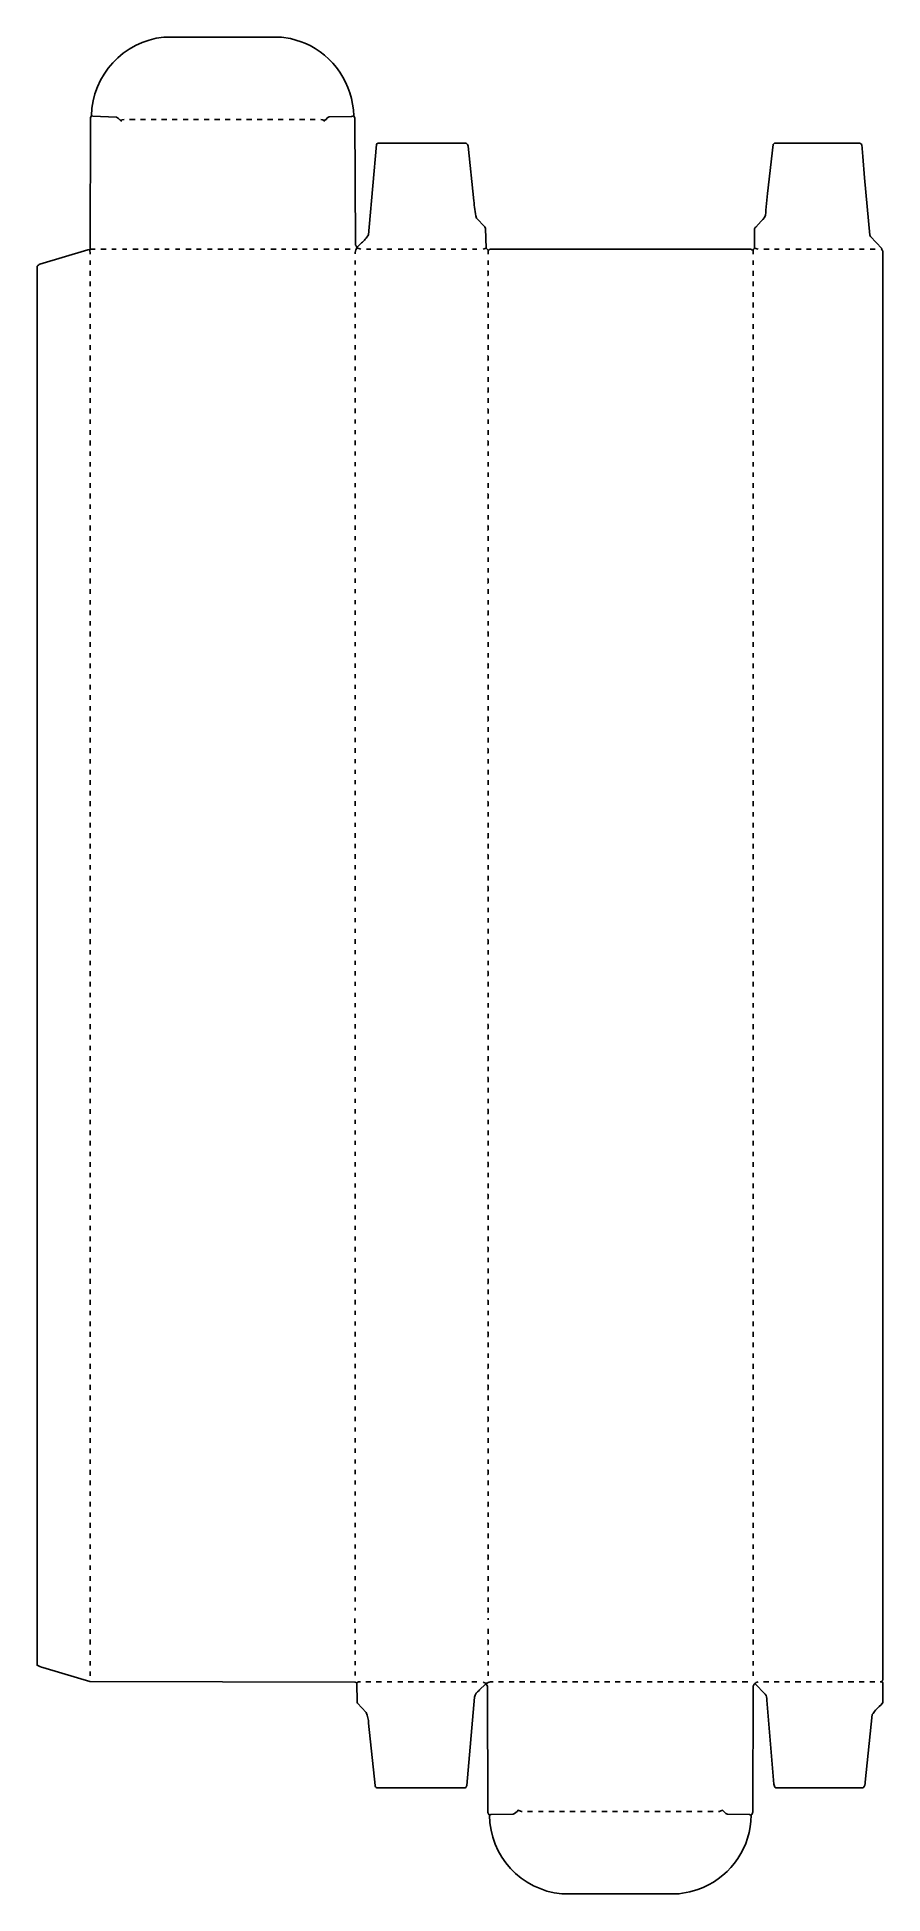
# Model space of a CAD drawing. Extents: x 189 to 2072, y 417 to 4550.
import ezdxf

# ---------------------------------------------------------------- set-up
doc = ezdxf.new("R2010")
doc.units = 0
doc.layers.get('0').update_dxf_attribs({"linetype": 'CONTINUOUS'})

msp = doc.modelspace()

# ---------------------------------------------------------------- linework, layer by layer
at = {"color": 7, "linetype": 'CONTINUOUS'}
for points in [[(307, 4067), (306, 4077), (307, 4078), (307.498288, 4369.998299, -0.094776), (310, 4375, -0.378565), (471, 4550), (733, 4550), (752.923077, 4546.615385), (776.9, 4539.7), (784.9, 4536.7, -0.293275), (894, 4375), (894.230769, 4374.153846), (896.501779, 4369.998233), (897.498221, 4089.001767, 0.074713), (901, 4082), (901, 4081), (900.2, 4078.9, 0.123106), (897, 4068)], [(310, 4375), (313.1, 4374.2), (365.1, 4372.2), (365.846154, 4371.769231, -0.070866), (374, 4365), (383, 4367)], [(821, 4367), (824.1, 4366.2, 0.428786), (834, 4369, -0.148547), (839.009608, 4372.509992), (888.990392, 4373.490008), (894, 4375)], [(1193, 4067), (1193, 4076), (1189, 4080), (1187.601443, 4123.91073), (1185.750329, 4127.762812), (1167.249671, 4147.237188, -0.063082), (1161.560976, 4185.95122), (1148.560976, 4306.95122, 0.319624), (1144, 4314), (948, 4314), (945.5, 4312.5), (944.7, 4311.1), (928.544828, 4127.037931), (926.594595, 4110.067568, -0.079948), (911, 4092), (901, 4082)], [(1787, 885), (1809.750226, 861.760633, -0.228221), (1813.445545, 848.044554), (1829.455172, 661.037931, 0.193935), (1833, 653), (2028, 653, 0.277165), (2032.439024, 665.95122), (2048.445545, 815.955446, -0.080858), (2064, 834), (2068, 838), (2072, 843), (2072, 886), (2070.8, 887.9), (2070, 889, -0.120666), (2072, 893), (2072, 4074), (2070.769231, 4075.846154), (2069, 4078), (2069.481536, 4079.519941), (2044.249822, 4106.240569), (2042.82659, 4109.127168), (2031.455172, 4237.037931), (2027.455172, 4284.037931), (2025, 4311), (2021, 4314), (1831, 4314), (1827.7, 4311.1), (1815.445545, 4201.955446), (1811.554455, 4165.044554, -0.21358), (1805, 4144), (1801, 4140), (1788.8, 4127.1), (1788, 4126), (1786.488384, 4122.9889), (1786, 4080, 0.150174), (1783, 4076), (1783, 4067)], [(318, 4078), (307, 4078), (306, 4077), (302.076923, 4076.615385), (195.088235, 4044.647059, 0.137422), (189, 4040), (189, 926, 0.091195), (201.9, 920.7), (208.911765, 918.647059), (306.000843, 889.499154), (896.999157, 888.500846), (901, 887, -0.217143), (909, 889)], [(1193, 4076, 0.120666), (1197, 4078), (1778, 4078, 0.165541), (1783, 4076)], [(901, 887), (901.488648, 843.010859), (902.249703, 841.237812), (921.750297, 820.762188, -0.12228), (926.554455, 796.955446), (941.439024, 658.04878, 0.212995), (945, 653), (1142, 653, 0.145351), (1145.54918, 658.040984), (1162.455172, 854.962069, -0.17412), (1173, 870), (1174, 871), (1187, 884), (1189, 884)], [(1182, 889), (1183.9, 887.8), (1187, 886), (1191, 886), (1192.9, 887.2, -0.180298), (1204, 889)], [(1189, 886), (1189, 884, -0.09163), (1191.501779, 878.998233), (1192.498221, 598.001767, 0.077893), (1196, 592, 0.3828), (1357, 417), (1618, 417), (1641.911765, 421.352941), (1660.1, 426.8), (1671.9, 431.3, 0.295411), (1779, 592, 0.073489), (1782.501786, 599.001773), (1783.498214, 878.998227, -0.143167), (1787, 885, -0.125537), (1794, 889)], [(1196, 592, -0.140211), (1199.009608, 593.509992), (1248.990392, 594.490008, 0.132362), (1260, 603, -0.071294), (1267.1, 600.3), (1269, 600)], [(1779, 592), (1778.1, 592.2), (1774.990204, 593.510196), (1726.009796, 594.489804, -0.090622), (1722.216814, 596.247788), (1715, 603, 0.071294), (1707.9, 600.3), (1706, 600)]]:
    msp.add_lwpolyline(points, format="xyb", dxfattribs=at)
for points in [[(377, 4362), (376, 4363), (376, 4365)], [(395, 4367), (407, 4367)], [(419, 4367), (430, 4367)], [(443, 4367), (454, 4367)], [(466, 4367), (478, 4367)], [(490, 4367), (501, 4367)], [(514, 4367), (525, 4367)], [(537, 4367), (548, 4367)], [(561, 4367), (572, 4367)], [(584, 4367), (596, 4367)], [(608, 4367), (619, 4367)], [(632, 4367), (643, 4367)], [(655, 4367), (667, 4367)], [(679, 4367), (690, 4367)], [(702, 4367), (714, 4367)], [(726, 4367), (737, 4367)], [(750, 4367), (761, 4367)], [(773, 4367), (785, 4367)], [(797, 4367), (808, 4367)], [(827, 4362), (828, 4363), (828, 4365)], [(307, 4043), (307, 4053)], [(331, 4078), (343, 4078)], [(355, 4078), (365, 4078)], [(379, 4078), (389, 4078)], [(402, 4078), (414, 4078)], [(426, 4078), (436, 4078)], [(450, 4078), (461, 4078)], [(473, 4078), (483, 4078)], [(497, 4078), (507, 4078)], [(520, 4078), (532, 4078)], [(544, 4078), (554, 4078)], [(568, 4078), (579, 4078)], [(591, 4078), (603, 4078)], [(615, 4078), (625, 4078)], [(638, 4078), (650, 4078)], [(662, 4078), (672, 4078)], [(686, 4078), (696, 4078)], [(709, 4078), (721, 4078)], [(733, 4078), (743, 4078)], [(757, 4078), (768, 4078)], [(780, 4078), (790, 4078)], [(804, 4078), (814, 4078)], [(827, 4078), (839, 4078)], [(851, 4078), (861, 4078)], [(875, 4078), (886, 4078)], [(897, 4044), (897, 4053)], [(910, 4078), (901, 4081)], [(922, 4078), (932, 4078)], [(945, 4078), (957, 4078)], [(969, 4078), (979, 4078)], [(993, 4078), (1003, 4078)], [(1016, 4078), (1028, 4078)], [(1040, 4078), (1050, 4078)], [(1064, 4078), (1075, 4078)], [(1087, 4078), (1099, 4078)], [(1111, 4078), (1121, 4078)], [(1134, 4078), (1146, 4078)], [(1158, 4078), (1168, 4078)], [(1182, 4078), (1189, 4080)], [(1193, 4043), (1193, 4053)], [(1783, 4043), (1783, 4053)], [(1794, 4078), (1786, 4080)], [(1807, 4078), (1819, 4078)], [(1831, 4078), (1841, 4078)], [(1855, 4078), (1865, 4078)], [(1878, 4078), (1890, 4078)], [(1902, 4078), (1912, 4078)], [(1926, 4078), (1937, 4078)], [(1949, 4078), (1959, 4078)], [(1973, 4078), (1983, 4078)], [(1996, 4078), (2008, 4078)], [(2020, 4078), (2030, 4078)], [(2044, 4078), (2055, 4078)], [(307, 4019), (307, 4030)], [(897, 4020), (897, 4030)], [(1192, 4019), (1193, 4020), (1193, 4029), (1192, 4030)], [(1783, 4019), (1783, 4030)], [(307, 3996), (307, 4006)], [(307, 3972), (307, 3982)], [(897, 3997), (897, 4006)], [(897, 3973), (897, 3982)], [(1193, 3996), (1193, 4006)], [(1193, 3972), (1193, 3982)], [(1783, 3996), (1783, 4006)], [(1783, 3972), (1783, 3982)], [(307, 3948), (307, 3959)], [(307, 3925), (307, 3935)], [(897, 3949), (897, 3959)], [(897, 3926), (897, 3935)], [(1192, 3948), (1193, 3949), (1193, 3958), (1192, 3959)], [(1193, 3925), (1193, 3935)], [(1783, 3948), (1783, 3959)], [(1783, 3925), (1783, 3935)], [(307, 3901), (307, 3911)], [(307, 3878), (307, 3888)], [(897, 3902), (897, 3911)], [(897, 3879), (897, 3888)], [(1193, 3901), (1193, 3911)], [(1193, 3878), (1193, 3888)], [(1783, 3901), (1783, 3911)], [(1783, 3878), (1783, 3888)], [(307, 3854), (307, 3864)], [(897, 3855), (897, 3864)], [(1193, 3854), (1193, 3864)], [(1783, 3854), (1783, 3864)], [(307, 3830), (307, 3841)], [(307, 3807), (307, 3817)], [(897, 3831), (897, 3841)], [(897, 3808), (897, 3817)], [(1192, 3830), (1193, 3831), (1193, 3840), (1192, 3841)], [(1193, 3807), (1193, 3817)], [(1783, 3830), (1783, 3841)], [(1783, 3807), (1783, 3817)], [(307, 3783), (307, 3793)], [(307, 3759), (307, 3770)], [(897, 3784), (897, 3793)], [(897, 3760), (897, 3770)], [(1192, 3759), (1193, 3760), (1193, 3770)], [(1193, 3783), (1193, 3793)], [(1783, 3783), (1783, 3793)], [(1783, 3759), (1783, 3770)], [(307, 3736), (307, 3746)], [(307, 3712), (307, 3723)], [(897, 3737), (897, 3746)], [(897, 3713), (897, 3723)], [(1193, 3712), (1193, 3722), (1192, 3723)], [(1193, 3736), (1193, 3746)], [(1783, 3736), (1783, 3746)], [(1783, 3712), (1783, 3723)], [(307, 3689), (307, 3699)], [(897, 3690), (897, 3699)], [(1193, 3689), (1193, 3699)], [(1783, 3689), (1783, 3699)], [(307, 3665), (307, 3675)], [(307, 3641), (307, 3652)], [(897, 3666), (897, 3675)], [(897, 3642), (897, 3652)], [(1192, 3641), (1193, 3642), (1193, 3651), (1192, 3652)], [(1193, 3665), (1193, 3675)], [(1783, 3665), (1783, 3675)], [(1783, 3641), (1783, 3652)], [(307, 3618), (307, 3628)], [(307, 3594), (307, 3604)], [(897, 3619), (897, 3628)], [(897, 3595), (897, 3604)], [(1193, 3618), (1193, 3628)], [(1193, 3594), (1193, 3604)], [(1783, 3618), (1783, 3628)], [(1783, 3594), (1783, 3604)], [(307, 3571), (307, 3581)], [(307, 3547), (307, 3557)], [(897, 3572), (897, 3581)], [(897, 3548), (897, 3557)], [(1193, 3571), (1193, 3581)], [(1193, 3547), (1193, 3557)], [(1783, 3571), (1783, 3581)], [(1783, 3547), (1783, 3557)], [(307, 3523), (307, 3534)], [(897, 3524), (897, 3534)], [(1192, 3523), (1193, 3524), (1193, 3533), (1192, 3534)], [(1783, 3523), (1783, 3534)], [(307, 3500), (307, 3510)], [(307, 3476), (307, 3486)], [(897, 3501), (897, 3510)], [(897, 3477), (897, 3486)], [(1193, 3500), (1193, 3510)], [(1193, 3476), (1193, 3486)], [(1783, 3500), (1783, 3510)], [(1783, 3476), (1783, 3486)], [(307, 3452), (307, 3463)], [(307, 3429), (307, 3439)], [(897, 3453), (897, 3463)], [(897, 3430), (897, 3439)], [(1192, 3452), (1193, 3453), (1193, 3462), (1192, 3463)], [(1193, 3429), (1193, 3439)], [(1783, 3452), (1783, 3463)], [(1783, 3429), (1783, 3439)], [(307, 3405), (307, 3415)], [(307, 3382), (307, 3392)], [(897, 3406), (897, 3415)], [(897, 3383), (897, 3392)], [(1193, 3405), (1193, 3415)], [(1193, 3382), (1193, 3392)], [(1783, 3405), (1783, 3415)], [(1783, 3382), (1783, 3392)], [(307, 3358), (307, 3368)], [(897, 3359), (897, 3368)], [(1193, 3358), (1193, 3368)], [(1783, 3358), (1783, 3368)], [(307, 3334), (307, 3345)], [(307, 3311), (307, 3321)], [(897, 3335), (897, 3345)], [(897, 3312), (897, 3321)], [(1192, 3334), (1193, 3335), (1193, 3344), (1192, 3345)], [(1193, 3311), (1193, 3321)], [(1783, 3334), (1783, 3345)], [(1783, 3311), (1783, 3321)], [(307, 3287), (307, 3297)], [(307, 3263), (307, 3274)], [(897, 3288), (897, 3297)], [(897, 3264), (897, 3274)], [(1192, 3263), (1193, 3264), (1193, 3274)], [(1193, 3287), (1193, 3297)], [(1783, 3287), (1783, 3297)], [(1783, 3263), (1783, 3274)], [(307, 3240), (307, 3250)], [(307, 3216), (307, 3227)], [(897, 3241), (897, 3250)], [(897, 3217), (897, 3227)], [(1193, 3216), (1193, 3226), (1192, 3227)], [(1193, 3240), (1193, 3250)], [(1783, 3240), (1783, 3250)], [(1783, 3216), (1783, 3227)], [(307, 3193), (307, 3203)], [(897, 3194), (897, 3203)], [(1193, 3193), (1193, 3203)], [(1783, 3193), (1783, 3203)], [(307, 3169), (307, 3179)], [(307, 3145), (307, 3156)], [(897, 3170), (897, 3179)], [(897, 3146), (897, 3156)], [(1192, 3145), (1193, 3146), (1193, 3155), (1192, 3156)], [(1193, 3169), (1193, 3179)], [(1783, 3169), (1783, 3179)], [(1783, 3145), (1783, 3156)], [(307, 3122), (307, 3132)], [(307, 3098), (307, 3108)], [(897, 3123), (897, 3132)], [(897, 3099), (897, 3108)], [(1193, 3122), (1193, 3132)], [(1193, 3098), (1193, 3108)], [(1783, 3122), (1783, 3132)], [(1783, 3098), (1783, 3108)], [(307, 3075), (307, 3085)], [(307, 3051), (307, 3061)], [(897, 3076), (897, 3085)], [(897, 3052), (897, 3061)], [(1193, 3075), (1193, 3085)], [(1193, 3051), (1193, 3061)], [(1783, 3075), (1783, 3085)], [(1783, 3051), (1783, 3061)], [(307, 3027), (307, 3038)], [(897, 3028), (897, 3038)], [(1192, 3027), (1193, 3028), (1193, 3037), (1192, 3038)], [(1783, 3027), (1783, 3038)], [(307, 3004), (307, 3014)], [(307, 2980), (307, 2990)], [(897, 3005), (897, 3014)], [(897, 2981), (897, 2990)], [(1193, 3004), (1193, 3014)], [(1193, 2980), (1193, 2990)], [(1783, 3004), (1783, 3014)], [(1783, 2980), (1783, 2990)], [(307, 2956), (307, 2967)], [(307, 2933), (307, 2943)], [(897, 2957), (897, 2967)], [(897, 2934), (897, 2943)], [(1192, 2956), (1193, 2957), (1193, 2966), (1192, 2967)], [(1193, 2933), (1193, 2943)], [(1783, 2956), (1783, 2967)], [(1783, 2933), (1783, 2943)], [(307, 2909), (307, 2919)], [(307, 2886), (307, 2896)], [(897, 2910), (897, 2919)], [(897, 2887), (897, 2896)], [(1193, 2909), (1193, 2919)], [(1193, 2886), (1193, 2896)], [(1783, 2909), (1783, 2919)], [(1783, 2886), (1783, 2896)], [(307, 2862), (307, 2872)], [(897, 2863), (897, 2872)], [(1193, 2862), (1193, 2872)], [(1783, 2862), (1783, 2872)], [(307, 2838), (307, 2849)], [(307, 2815), (307, 2825)], [(897, 2839), (897, 2849)], [(897, 2816), (897, 2825)], [(1192, 2838), (1193, 2839), (1193, 2848), (1192, 2849)], [(1193, 2815), (1193, 2825)], [(1783, 2838), (1783, 2849)], [(1783, 2815), (1783, 2825)], [(307, 2791), (307, 2801)], [(307, 2767), (307, 2778)], [(897, 2792), (897, 2801)], [(897, 2768), (897, 2778)], [(1192, 2767), (1193, 2768), (1193, 2778)], [(1193, 2791), (1193, 2801)], [(1783, 2791), (1783, 2801)], [(1783, 2767), (1783, 2778)], [(307, 2744), (307, 2754)], [(307, 2720), (307, 2731)], [(897, 2745), (897, 2754)], [(897, 2721), (897, 2731)], [(1193, 2720), (1193, 2730), (1192, 2731)], [(1193, 2744), (1193, 2754)], [(1783, 2744), (1783, 2754)], [(1783, 2720), (1783, 2731)], [(307, 2697), (307, 2707)], [(897, 2698), (897, 2707)], [(1193, 2697), (1193, 2707)], [(1783, 2697), (1783, 2707)], [(307, 2673), (307, 2683)], [(307, 2649), (307, 2660)], [(897, 2674), (897, 2683)], [(897, 2650), (897, 2660)], [(1192, 2649), (1193, 2650), (1193, 2659), (1192, 2660)], [(1193, 2673), (1193, 2683)], [(1783, 2673), (1783, 2683)], [(1783, 2649), (1783, 2660)], [(307, 2626), (307, 2636)], [(307, 2602), (307, 2612)], [(897, 2627), (897, 2636)], [(897, 2603), (897, 2612)], [(1193, 2626), (1193, 2636)], [(1193, 2602), (1193, 2612)], [(1783, 2626), (1783, 2636)], [(1783, 2602), (1783, 2612)], [(307, 2579), (307, 2589)], [(307, 2555), (307, 2565)], [(897, 2580), (897, 2589)], [(897, 2556), (897, 2565)], [(1193, 2579), (1193, 2589)], [(1193, 2555), (1193, 2565)], [(1783, 2579), (1783, 2589)], [(1783, 2555), (1783, 2565)], [(307, 2531), (307, 2542)], [(897, 2532), (897, 2542)], [(1192, 2531), (1193, 2532), (1193, 2541), (1192, 2542)], [(1783, 2531), (1783, 2542)], [(307, 2508), (307, 2518)], [(307, 2484), (307, 2494)], [(897, 2509), (897, 2518)], [(897, 2485), (897, 2494)], [(1193, 2508), (1193, 2518)], [(1193, 2484), (1193, 2494)], [(1783, 2508), (1783, 2518)], [(1783, 2484), (1783, 2494)], [(307, 2460), (307, 2471)], [(307, 2437), (307, 2447)], [(897, 2461), (897, 2471)], [(897, 2438), (897, 2447)], [(1192, 2460), (1193, 2461), (1193, 2470), (1192, 2471)], [(1193, 2437), (1193, 2447)], [(1783, 2460), (1783, 2471)], [(1783, 2437), (1783, 2447)], [(307, 2413), (307, 2423)], [(307, 2390), (307, 2400)], [(897, 2414), (897, 2423)], [(897, 2391), (897, 2400)], [(1193, 2413), (1193, 2423)], [(1193, 2390), (1193, 2400)], [(1783, 2413), (1783, 2423)], [(1783, 2390), (1783, 2400)], [(307, 2366), (307, 2376)], [(897, 2367), (897, 2376)], [(1193, 2366), (1193, 2376)], [(1783, 2366), (1783, 2376)], [(307, 2342), (307, 2353)], [(307, 2319), (307, 2329)], [(897, 2343), (897, 2353)], [(897, 2320), (897, 2329)], [(1192, 2342), (1193, 2343), (1193, 2352), (1192, 2353)], [(1193, 2319), (1193, 2329)], [(1783, 2342), (1783, 2353)], [(1783, 2319), (1783, 2329)], [(307, 2295), (307, 2305)], [(307, 2271), (307, 2282)], [(897, 2296), (897, 2305)], [(897, 2272), (897, 2282)], [(1192, 2271), (1193, 2272), (1193, 2282)], [(1193, 2295), (1193, 2305)], [(1783, 2295), (1783, 2305)], [(1783, 2271), (1783, 2282)], [(307, 2248), (307, 2258)], [(307, 2224), (307, 2235)], [(897, 2249), (897, 2258)], [(897, 2225), (897, 2235)], [(1193, 2224), (1193, 2234), (1192, 2235)], [(1193, 2248), (1193, 2258)], [(1783, 2248), (1783, 2258)], [(1783, 2224), (1783, 2235)], [(307, 2201), (307, 2211)], [(897, 2202), (897, 2211)], [(1193, 2201), (1193, 2211)], [(1783, 2201), (1783, 2211)], [(307, 2177), (307, 2187)], [(307, 2153), (307, 2164)], [(897, 2178), (897, 2187)], [(897, 2154), (897, 2164)], [(1192, 2153), (1193, 2154), (1193, 2163), (1192, 2164)], [(1193, 2177), (1193, 2187)], [(1783, 2177), (1783, 2187)], [(1783, 2153), (1783, 2164)], [(307, 2130), (307, 2140)], [(307, 2106), (307, 2116)], [(897, 2131), (897, 2140)], [(897, 2107), (897, 2116)], [(1193, 2130), (1193, 2140)], [(1193, 2106), (1193, 2116)], [(1783, 2130), (1783, 2140)], [(1783, 2106), (1783, 2116)], [(307, 2083), (307, 2093)], [(307, 2059), (307, 2069)], [(897, 2084), (897, 2093)], [(897, 2060), (897, 2069)], [(1193, 2083), (1193, 2093)], [(1193, 2059), (1193, 2069)], [(1783, 2083), (1783, 2093)], [(1783, 2059), (1783, 2069)], [(307, 2035), (307, 2046)], [(897, 2036), (897, 2046)], [(1192, 2035), (1193, 2036), (1193, 2045), (1192, 2046)], [(1783, 2035), (1783, 2046)], [(307, 2012), (307, 2022)], [(307, 1988), (307, 1998)], [(897, 2013), (897, 2022)], [(897, 1989), (897, 1998)], [(1193, 2012), (1193, 2022)], [(1193, 1988), (1193, 1998)], [(1783, 2012), (1783, 2022)], [(1783, 1988), (1783, 1998)], [(307, 1964), (307, 1975)], [(307, 1941), (307, 1951)], [(897, 1965), (897, 1975)], [(897, 1942), (897, 1951)], [(1192, 1964), (1193, 1965), (1193, 1974), (1192, 1975)], [(1193, 1941), (1193, 1951)], [(1783, 1964), (1783, 1975)], [(1783, 1941), (1783, 1951)], [(307, 1917), (307, 1927)], [(307, 1894), (307, 1904)], [(897, 1918), (897, 1927)], [(897, 1895), (897, 1904)], [(1193, 1917), (1193, 1927)], [(1193, 1894), (1193, 1904)], [(1783, 1917), (1783, 1927)], [(1783, 1894), (1783, 1904)], [(307, 1870), (307, 1880)], [(897, 1871), (897, 1880)], [(1193, 1870), (1193, 1880)], [(1783, 1870), (1783, 1880)], [(307, 1846), (307, 1857)], [(307, 1823), (307, 1833)], [(897, 1847), (897, 1857)], [(897, 1824), (897, 1833)], [(1192, 1846), (1193, 1847), (1193, 1856), (1192, 1857)], [(1193, 1823), (1193, 1833)], [(1783, 1846), (1783, 1857)], [(1783, 1823), (1783, 1833)], [(307, 1799), (307, 1809)], [(307, 1775), (307, 1786)], [(897, 1800), (897, 1809)], [(897, 1776), (897, 1786)], [(1192, 1775), (1193, 1776), (1193, 1786)], [(1193, 1799), (1193, 1809)], [(1783, 1799), (1783, 1809)], [(1783, 1775), (1783, 1786)], [(307, 1752), (307, 1762)], [(307, 1728), (307, 1739)], [(897, 1753), (897, 1762)], [(897, 1729), (897, 1739)], [(1193, 1728), (1193, 1738), (1192, 1739)], [(1193, 1752), (1193, 1762)], [(1783, 1752), (1783, 1762)], [(1783, 1728), (1783, 1739)], [(307, 1705), (307, 1715)], [(897, 1706), (897, 1715)], [(1193, 1705), (1193, 1715)], [(1783, 1705), (1783, 1715)], [(307, 1681), (307, 1691)], [(307, 1657), (307, 1668)], [(897, 1682), (897, 1691)], [(897, 1658), (897, 1668)], [(1192, 1657), (1193, 1658), (1193, 1667), (1192, 1668)], [(1193, 1681), (1193, 1691)], [(1783, 1681), (1783, 1691)], [(1783, 1657), (1783, 1668)], [(307, 1634), (307, 1644)], [(307, 1610), (307, 1620)], [(897, 1635), (897, 1644)], [(897, 1611), (897, 1620)], [(1193, 1634), (1193, 1644)], [(1193, 1610), (1193, 1620)], [(1783, 1634), (1783, 1644)], [(1783, 1610), (1783, 1620)], [(307, 1586), (307, 1597)], [(307, 1563), (307, 1573)], [(897, 1587), (897, 1597)], [(897, 1564), (897, 1573)], [(1192, 1586), (1193, 1587), (1193, 1597)], [(1193, 1563), (1193, 1573)], [(1783, 1586), (1783, 1597)], [(1783, 1563), (1783, 1573)], [(307, 1539), (307, 1550)], [(897, 1540), (897, 1550)], [(1192, 1539), (1193, 1540), (1193, 1549), (1192, 1550)], [(1783, 1539), (1783, 1550)], [(307, 1516), (307, 1526)], [(307, 1492), (307, 1502)], [(897, 1517), (897, 1526)], [(897, 1493), (897, 1502)], [(1193, 1516), (1193, 1526)], [(1193, 1492), (1193, 1502)], [(1783, 1516), (1783, 1526)], [(1783, 1492), (1783, 1502)], [(307, 1468), (307, 1479)], [(307, 1445), (307, 1455)], [(897, 1469), (897, 1479)], [(897, 1446), (897, 1455)], [(1192, 1468), (1193, 1469), (1193, 1478), (1192, 1479)], [(1193, 1445), (1193, 1455)], [(1783, 1468), (1783, 1479)], [(1783, 1445), (1783, 1455)], [(307, 1421), (307, 1431)], [(307, 1398), (307, 1408)], [(897, 1422), (897, 1431)], [(897, 1399), (897, 1408)], [(1193, 1421), (1193, 1431)], [(1193, 1398), (1193, 1408)], [(1783, 1421), (1783, 1431)], [(1783, 1398), (1783, 1408)], [(307, 1374), (307, 1384)], [(897, 1375), (897, 1384)], [(1193, 1374), (1193, 1384)], [(1783, 1374), (1783, 1384)], [(307, 1350), (307, 1361)], [(307, 1327), (307, 1337)], [(897, 1351), (897, 1361)], [(897, 1328), (897, 1337)], [(1192, 1350), (1193, 1351), (1193, 1360), (1192, 1361)], [(1193, 1327), (1193, 1337)], [(1783, 1350), (1783, 1361)], [(1783, 1327), (1783, 1337)], [(307, 1303), (307, 1313)], [(307, 1279), (307, 1290)], [(897, 1304), (897, 1313)], [(897, 1280), (897, 1290)], [(1192, 1279), (1193, 1280), (1193, 1290)], [(1193, 1303), (1193, 1313)], [(1783, 1303), (1783, 1313)], [(1783, 1279), (1783, 1290)], [(307, 1256), (307, 1266)], [(307, 1232), (307, 1243)], [(897, 1257), (897, 1266)], [(897, 1233), (897, 1243)], [(1193, 1232), (1193, 1242), (1192, 1243)], [(1193, 1256), (1193, 1266)], [(1783, 1256), (1783, 1266)], [(1783, 1232), (1783, 1243)], [(307, 1209), (307, 1219)], [(897, 1210), (897, 1219)], [(1193, 1209), (1193, 1219)], [(1783, 1209), (1783, 1219)], [(307, 1185), (307, 1195)], [(307, 1161), (307, 1172)], [(897, 1186), (897, 1195)], [(897, 1162), (897, 1172)], [(1192, 1161), (1193, 1162), (1193, 1171), (1192, 1172)], [(1193, 1185), (1193, 1195)], [(1783, 1185), (1783, 1195)], [(1783, 1161), (1783, 1172)], [(307, 1138), (307, 1148)], [(307, 1114), (307, 1124)], [(897, 1139), (897, 1148)], [(897, 1115), (897, 1124)], [(1193, 1138), (1193, 1148)], [(1193, 1114), (1193, 1124)], [(1783, 1138), (1783, 1148)], [(1783, 1114), (1783, 1124)], [(307, 1090), (307, 1101)], [(307, 1067), (307, 1077)], [(897, 1091), (897, 1101)], [(897, 1068), (897, 1077)], [(1192, 1090), (1193, 1091), (1193, 1101)], [(1193, 1067), (1193, 1077)], [(1783, 1090), (1783, 1101)], [(1783, 1067), (1783, 1077)], [(307, 1043), (307, 1054)], [(897, 1048), (897, 1054)], [(1192, 1043), (1193, 1044), (1193, 1053), (1192, 1054)], [(1783, 1043), (1783, 1054)], [(307, 1020), (307, 1030)], [(307, 996), (307, 1006)], [(896, 1020), (896, 1030)], [(897, 997), (897, 1007)], [(1193, 1027), (1193, 1031)], [(1193, 996), (1193, 1007)], [(1783, 1020), (1783, 1030)], [(1783, 996), (1783, 1006)], [(307, 972), (307, 983)], [(307, 949), (307, 959)], [(897, 973), (897, 982)], [(897, 950), (897, 959)], [(1192, 972), (1193, 973), (1193, 982), (1192, 983)], [(1193, 949), (1193, 959)], [(1783, 972), (1783, 983)], [(1783, 949), (1783, 959)], [(307, 925), (307, 935)], [(307, 902), (307, 912)], [(897, 926), (897, 935)], [(897, 903), (897, 912)], [(1193, 925), (1193, 935)], [(1193, 902), (1193, 912)], [(1783, 925), (1783, 935)], [(1783, 902), (1783, 912)], [(921, 889), (932, 889)], [(944, 889), (956, 889)], [(968, 889), (979, 889)], [(992, 889), (1003, 889)], [(1015, 889), (1027, 889)], [(1039, 889), (1050, 889)], [(1063, 889), (1074, 889)], [(1086, 889), (1098, 889)], [(1110, 889), (1121, 889)], [(1133, 889), (1145, 889)], [(1157, 889), (1168, 889)], [(1216, 889), (1227, 889)], [(1240, 889), (1251, 889)], [(1263, 889), (1275, 889)], [(1287, 889), (1298, 889)], [(1311, 889), (1322, 889)], [(1334, 889), (1345, 889)], [(1358, 889), (1369, 889)], [(1381, 889), (1393, 889)], [(1405, 889), (1416, 889)], [(1429, 889), (1440, 889)], [(1452, 889), (1464, 889)], [(1476, 889), (1487, 889)], [(1499, 889), (1511, 889)], [(1523, 889), (1534, 889)], [(1547, 889), (1558, 889)], [(1570, 889), (1582, 889)], [(1594, 889), (1605, 889)], [(1618, 889), (1629, 889)], [(1641, 889), (1652, 889)], [(1665, 889), (1676, 889)], [(1688, 889), (1700, 889)], [(1712, 889), (1723, 889)], [(1736, 889), (1747, 889)], [(1759, 889), (1771, 889)], [(1806, 889), (1818, 889)], [(1830, 889), (1841, 889)], [(1854, 889), (1865, 889)], [(1877, 889), (1889, 889)], [(1901, 889), (1912, 889)], [(1925, 889), (1936, 889)], [(1948, 889), (1959, 889)], [(1972, 889), (1983, 889)], [(1995, 889), (2007, 889)], [(2019, 889), (2030, 889)], [(2043, 889), (2054, 889)], [(2066, 889), (2070, 889)], [(1281, 600), (1292, 600)], [(1305, 600), (1316, 600)], [(1328, 600), (1340, 600)], [(1352, 600), (1363, 600)], [(1375, 600), (1387, 600)], [(1399, 600), (1410, 600)], [(1423, 600), (1434, 600)], [(1446, 600), (1458, 600)], [(1470, 600), (1481, 600)], [(1494, 600), (1505, 600)], [(1517, 600), (1528, 600)], [(1541, 600), (1552, 600)], [(1564, 600), (1576, 600)], [(1588, 600), (1599, 600)], [(1612, 600), (1623, 600)], [(1635, 600), (1647, 600)], [(1659, 600), (1670, 600)], [(1682, 600), (1694, 600)]]:
    msp.add_lwpolyline(points, dxfattribs=at)

doc.saveas('drawing.dxf')
